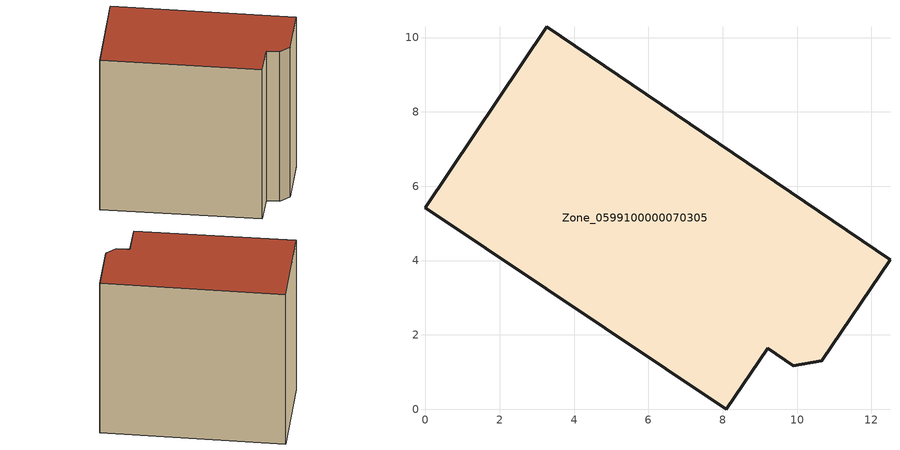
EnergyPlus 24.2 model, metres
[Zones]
Zone_0599100000070305
 floor ground (C_G): 0,5.43 3.27,10.29 12.5,4.02 10.67,1.31 9.9,1.17 9.21,1.64 8.09,0 z0
 wall outside (C_F): 3.27,10.29 0,5.43 8.09,0 9.21,1.64 9.9,1.17 10.67,1.31 12.5,4.02 3.27,10.29 z0:10.72
 roof outside (C_R): 12.5,4.02 3.27,10.29 0,5.43 8.09,0 9.21,1.64 9.9,1.17 10.67,1.31 z10.72
[BUILDING]
Pand.0599100000070305: North Axis=0; Terrain=City; Loads Convergence Tolerance Value=0.04; Temperature Convergence Tolerance Value=0.4; Solar Distribution=FullExterior; Maximum Number of Warmup Days=25; Minimum Number of Warmup Days=1
[Site:Location]
Rotterdam.The.Hague.AP_ZH_NLD Design_Conditions: Latitude=51.96; Longitude=4.45; Time Zone=1; Elevation=-4.5
[SITE:GROUNDTEMPERATURE:BUILDINGSURFACE]
18, 18, 18, 18, 18, 18, 18, 18, 18, 18, 18, 18
[MATERIAL] Thermal Absorptance=0.9; Solar Absorptance=0.7; Visible Absorptance=0.7
Name | Roughness | Thickness | Conductivity | Density | Specific Heat
G.TI.1946 | MediumSmooth | 0.15 | 1 | 540 | 1210
F.TI.1946 | Rough | 0.3 | 0.857143 | 1920 | 840
R.TI.1946 | MediumRough | 0.2 | 0.1 | 1500 | 1000
[CONSTRUCTION]
C_G: G.TI.1946
C_F: F.TI.1946
C_R: R.TI.1946
[ZONE]
Zone_0599100000070305: Type=1; Multiplier=1; Ceiling Height=Autocalculate; Volume=Autocalculate; Floor Area=autocalculate; Part of Total Floor Area=Yes
[ZONEINFILTRATION:DESIGNFLOWRATE]
Infil_Zone_0599100000070305: Zone or ZoneList or Space or SpaceList=Zone_0599100000070305; Schedule=AlwaysOn; Design Flow Rate Calculation Method=Flow/Area; Flow Rate per Floor Area=0.003; Constant Term Coefficient=1; Temperature Term Coefficient=0; Velocity Term Coefficient=0; Velocity Squared Term Coefficient=0
[HVACTEMPLATE:ZONE:IDEALLOADSAIRSYSTEM]
Zone_0599100000070305: Maximum Heating Supply Air Temperature=50; Minimum Cooling Supply Air Temperature=13; Maximum Heating Supply Air Humidity Ratio=0.0156; Minimum Cooling Supply Air Humidity Ratio=0.0077; Heating Limit=NoLimit; Cooling Limit=NoLimit; Dehumidification Control Type=ConstantSensibleHeatRatio; Cooling Sensible Heat Ratio=0.7; Dehumidification Setpoint=60; Humidification Control Type=None; Humidification Setpoint=30; Outdoor Air Method=None; Outdoor Air Flow Rate per Person=0.00944; Outdoor Air Flow Rate per Zone Floor Area=0; Outdoor Air Flow Rate per Zone=0; Demand Controlled Ventilation Type=None; Outdoor Air Economizer Type=NoEconomizer; Heat Recovery Type=None; Sensible Heat Recovery Effectiveness=0.7; Latent Heat Recovery Effectiveness=0.65
[ZONECONTROL:THERMOSTAT]
ThermostatControl_Zone_0599100000070305: Zone or ZoneList=Zone_0599100000070305; Control Type Schedule=DualSetpointControlType; Control 1=Thermostat_Zone_0599100000070305; Temperature Difference Between Cutout And Setpoint=0
[THERMOSTATSETPOINT:DUALSETPOINT]
Thermostat_Zone_0599100000070305: Heating Setpoint Temperature Schedule=HeatingSetpoint_Zone_0599100000070305; Cooling Setpoint Temperature Schedule=CoolingSetpoint_Zone_0599100000070305
[SCHEDULE:COMPACT]
HeatingSetpoint_Zone_0599100000070305: Through: 12/31, For: AllDays, Until: 24:00, 21
CoolingSetpoint_Zone_0599100000070305: Through: 12/31, For: AllDays, Until: 24:00, 24
DualSetpointControlType: Through: 12/31, For: AllDays, Until: 24:00, 4
AlwaysOn: Through: 12/31, For: AllDays, Until: 24:00, 1
